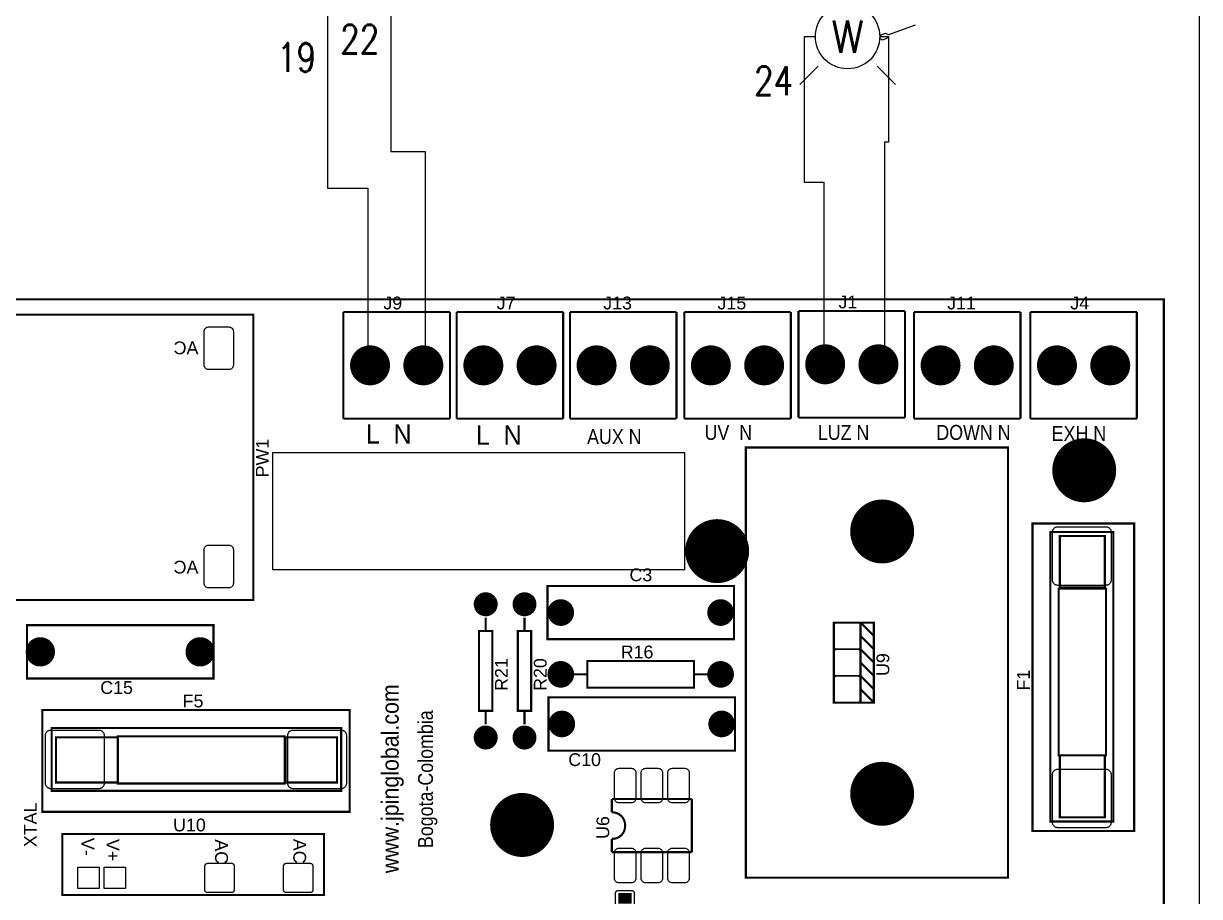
# Model space of a CAD drawing. Header units: inches. Extents: x 15 to 148, y 10 to 111.
# Drawn here: x 139.95 to 147.66, y 101.93 to 107.66 of the extents above; entities that cross this region are included whole.
import ezdxf
from ezdxf.enums import TextEntityAlignment as Align

# ---------------------------------------------------------------- set-up
doc = ezdxf.new("R2010")
doc.units = ezdxf.units.IN
doc.header["$MEASUREMENT"] = 0
for name, color, linetype in [('BLK_12AWG', 7, 'Continuous'), ('DESC', 250, 'Continuous'), ('MISC', 250, 'Continuous'), ('SYMS', 7, 'Continuous'), ('TAGS', 250, 'Continuous'), ('WIREFIXED', 160, 'Continuous')]:
    doc.layers.add(name, color=color, linetype=linetype)
doc.styles.add('WD', font='romans.shx')

# ---------------------------------------------------------------- blocks, each defined once
blk = doc.blocks.new('RPAD')
blk.add_trace([(-0.5, -0.5), (-0.5, 0.5), (0.5, -0.5), (0.5, 0.5)])
blk = doc.blocks.new('EPAD')
at = {"const_width": 0.5}
blk.add_lwpolyline([(-0.25, 0, 1), (0.25, 0, 1)], format="xyb", close=True, dxfattribs=at)
blk = doc.blocks.new('CBA2Board')
at = {"const_width": 0.008}
for points in [[(154.6751, 100.9212), (162.5311, 100.9212), (162.5311, 105.055), (154.6751, 105.055), (154.6751, 100.9212)], [(154.6751, 100.9212), (162.5311, 100.9212), (162.5311, 105.055), (154.6751, 105.055), (154.6751, 100.9212)], [(154.6751, 100.9212), (162.5311, 100.9212), (162.5311, 105.055), (154.6751, 105.055), (154.6751, 100.9212)], [(157.0499, 103.9263), (159.1129, 103.9263), (159.1129, 104.9972), (157.0499, 104.9972), (157.0499, 103.9263)], [(157.0499, 103.9263), (159.1129, 103.9263), (159.1129, 104.9972), (157.0499, 104.9972), (157.0499, 103.9263)], [(157.0499, 103.9263), (159.1129, 103.9263), (159.1129, 104.9972), (157.0499, 104.9972), (157.0499, 103.9263)], [(159.4512, 105.007), (159.4512, 104.607)], [(159.4512, 105.007), (159.8512, 105.007)], [(159.4512, 105.007), (159.4512, 104.607)], [(159.4512, 105.007), (159.8512, 105.007)], [(159.4512, 105.007), (159.4512, 104.607)], [(159.4512, 105.007), (159.8512, 105.007)], [(159.8512, 105.007), (159.8512, 104.607)], [(159.8512, 105.007), (159.8512, 104.607)], [(159.8512, 105.007), (159.8512, 104.607)], [(159.8764, 105.007), (159.8764, 104.607)], [(159.8764, 105.007), (160.2764, 105.007)], [(159.8764, 105.007), (159.8764, 104.607)], [(159.8764, 105.007), (160.2764, 105.007)], [(159.8764, 105.007), (159.8764, 104.607)], [(159.8764, 105.007), (160.2764, 105.007)], [(160.2764, 105.007), (160.2764, 104.607)], [(160.2764, 105.007), (160.2764, 104.607)], [(160.2764, 105.007), (160.2764, 104.607)], [(160.3016, 105.007), (160.3016, 104.607)], [(160.3016, 105.007), (160.7016, 105.007)], [(160.3016, 105.007), (160.3016, 104.607)], [(160.3016, 105.007), (160.7016, 105.007)], [(160.3016, 105.007), (160.3016, 104.607)], [(160.3016, 105.007), (160.7016, 105.007)], [(160.7016, 105.007), (160.7016, 104.607)], [(160.7016, 105.007), (160.7016, 104.607)], [(160.7016, 105.007), (160.7016, 104.607)], [(160.7307, 105.007), (160.7307, 104.607)], [(160.7307, 105.007), (161.1307, 105.007)], [(160.7307, 105.007), (160.7307, 104.607)], [(160.7307, 105.007), (161.1307, 105.007)], [(160.7307, 105.007), (160.7307, 104.607)], [(160.7307, 105.007), (161.1307, 105.007)], [(161.1307, 105.007), (161.1307, 104.607)], [(161.1307, 105.007), (161.1307, 104.607)], [(161.1307, 105.007), (161.1307, 104.607)], [(161.1598, 105.0109), (161.1598, 104.6109)], [(161.1598, 105.0109), (161.5598, 105.0109)], [(161.1598, 105.0109), (161.1598, 104.6109)], [(161.1598, 105.0109), (161.5598, 105.0109)], [(161.1598, 105.0109), (161.1598, 104.6109)], [(161.1598, 105.0109), (161.5598, 105.0109)], [(161.5598, 105.0109), (161.5598, 104.6109)], [(161.5598, 105.0109), (161.5598, 104.6109)], [(161.5598, 105.0109), (161.5598, 104.6109)], [(161.5929, 105.007), (161.5929, 104.607)], [(161.5929, 105.007), (161.9929, 105.007)], [(161.5929, 105.007), (161.5929, 104.607)], [(161.5929, 105.007), (161.9929, 105.007)], [(161.5929, 105.007), (161.5929, 104.607)], [(161.5929, 105.007), (161.9929, 105.007)], [(161.9929, 105.007), (161.9929, 104.607)], [(161.9929, 105.007), (161.9929, 104.607)], [(161.9929, 105.007), (161.9929, 104.607)], [(162.0299, 105.007), (162.0299, 104.607)], [(162.0299, 105.007), (162.4299, 105.007)], [(162.0299, 105.007), (162.0299, 104.607)], [(162.0299, 105.007), (162.4299, 105.007)], [(162.0299, 105.007), (162.0299, 104.607)], [(162.0299, 105.007), (162.4299, 105.007)], [(162.4299, 105.007), (162.4299, 104.607)], [(162.4299, 105.007), (162.4299, 104.607)], [(162.4299, 105.007), (162.4299, 104.607)], [(159.4512, 104.607), (159.8512, 104.607)], [(159.4512, 104.607), (159.8512, 104.607)], [(159.4512, 104.607), (159.8512, 104.607)], [(159.8764, 104.607), (160.2764, 104.607)], [(159.8764, 104.607), (160.2764, 104.607)], [(159.8764, 104.607), (160.2764, 104.607)], [(160.3016, 104.607), (160.7016, 104.607)], [(160.3016, 104.607), (160.7016, 104.607)], [(160.3016, 104.607), (160.7016, 104.607)], [(160.7307, 104.607), (161.1307, 104.607)], [(160.7307, 104.607), (161.1307, 104.607)], [(160.7307, 104.607), (161.1307, 104.607)], [(161.1598, 104.6109), (161.5598, 104.6109)], [(161.1598, 104.6109), (161.5598, 104.6109)], [(161.1598, 104.6109), (161.5598, 104.6109)], [(161.5929, 104.607), (161.9929, 104.607)], [(161.5929, 104.607), (161.9929, 104.607)], [(161.5929, 104.607), (161.9929, 104.607)], [(162.0299, 104.607), (162.4299, 104.607)], [(162.0299, 104.607), (162.4299, 104.607)], [(162.0299, 104.607), (162.4299, 104.607)], [(160.9619, 102.8846), (161.9461, 102.8846), (161.9461, 104.4988), (160.9619, 104.4988), (160.9619, 102.8846)], [(160.9619, 102.8846), (161.9461, 102.8846), (161.9461, 104.4988), (160.9619, 104.4988), (160.9619, 102.8846)], [(160.9619, 102.8846), (161.9461, 102.8846), (161.9461, 104.4988), (160.9619, 104.4988), (160.9619, 102.8846)], [(162.0381, 103.0601), (162.42, 103.0601), (162.42, 104.2136), (162.0381, 104.2136), (162.0381, 103.0601)], [(162.0381, 103.0601), (162.42, 103.0601), (162.42, 104.2136), (162.0381, 104.2136), (162.0381, 103.0601)], [(162.0381, 103.0601), (162.42, 103.0601), (162.42, 104.2136), (162.0381, 104.2136), (162.0381, 103.0601)], [(162.105, 103.0955), (162.3412, 103.0955), (162.3412, 104.1821), (162.105, 104.1821), (162.105, 103.0955)], [(162.105, 103.0955), (162.3412, 103.0955), (162.3412, 104.1821), (162.105, 104.1821), (162.105, 103.0955)], [(162.105, 103.0955), (162.3412, 103.0955), (162.3412, 104.1821), (162.105, 104.1821), (162.105, 103.0955)], [(162.1405, 103.9735), (162.3098, 103.9735), (162.3098, 104.1664), (162.1405, 104.1664), (162.1405, 103.9735)], [(162.1405, 103.9735), (162.3098, 103.9735), (162.3098, 104.1664), (162.1405, 104.1664), (162.1405, 103.9735)], [(162.1405, 103.9735), (162.3098, 103.9735), (162.3098, 104.1664), (162.1405, 104.1664), (162.1405, 103.9735)], [(160.2172, 103.7795), (160.9172, 103.7795), (160.9172, 103.9795), (160.2172, 103.9795), (160.2172, 103.7795)], [(160.2172, 103.7795), (160.9172, 103.7795), (160.9172, 103.9795), (160.2172, 103.9795), (160.2172, 103.7795)], [(160.2172, 103.7795), (160.9172, 103.7795), (160.9172, 103.9795), (160.2172, 103.9795), (160.2172, 103.7795)], [(162.1365, 103.3435), (162.3137, 103.3435), (162.3137, 103.9695), (162.1365, 103.9695), (162.1365, 103.3435)], [(162.1365, 103.3435), (162.3137, 103.3435), (162.3137, 103.9695), (162.1365, 103.9695), (162.1365, 103.3435)], [(162.1365, 103.3435), (162.3137, 103.3435), (162.3137, 103.9695), (162.1365, 103.9695), (162.1365, 103.3435)], [(158.2634, 103.6322), (158.9634, 103.6322), (158.9634, 103.8322), (158.2634, 103.8322), (158.2634, 103.6322)], [(158.2634, 103.6322), (158.9634, 103.6322), (158.9634, 103.8322), (158.2634, 103.8322), (158.2634, 103.6322)], [(158.2634, 103.6322), (158.9634, 103.6322), (158.9634, 103.8322), (158.2634, 103.8322), (158.2634, 103.6322)], [(159.9854, 103.8606), (159.9854, 103.8106)], [(159.9854, 103.8606), (159.9854, 103.8106)], [(159.9854, 103.8606), (159.9854, 103.8106)], [(160.131, 103.8606), (160.131, 103.8106)], [(160.131, 103.8606), (160.131, 103.8106)], [(160.131, 103.8606), (160.131, 103.8106)], [(161.2924, 103.5417), (161.3924, 103.5417), (161.3924, 103.8417), (161.2924, 103.8417), (161.2924, 103.5417)], [(161.2924, 103.5417), (161.3924, 103.5417), (161.3924, 103.8417), (161.2924, 103.8417), (161.2924, 103.5417)], [(161.2924, 103.5417), (161.3924, 103.5417), (161.3924, 103.8417), (161.2924, 103.8417), (161.2924, 103.5417)], [(161.3924, 103.8417), (161.4424, 103.8417), (161.4424, 103.5417), (161.3924, 103.5417)], [(161.3924, 103.8417), (161.4424, 103.7917)], [(161.3924, 103.8417), (161.4424, 103.8417), (161.4424, 103.5417), (161.3924, 103.5417)], [(161.3924, 103.8417), (161.4424, 103.7917)], [(161.3924, 103.8417), (161.4424, 103.8417), (161.4424, 103.5417), (161.3924, 103.5417)], [(161.3924, 103.8417), (161.4424, 103.7917)], [(159.9604, 103.5106), (160.0104, 103.5106), (160.0104, 103.8106), (159.9604, 103.8106), (159.9604, 103.5106)], [(159.9604, 103.5106), (160.0104, 103.5106), (160.0104, 103.8106), (159.9604, 103.8106), (159.9604, 103.5106)], [(159.9604, 103.5106), (160.0104, 103.5106), (160.0104, 103.8106), (159.9604, 103.8106), (159.9604, 103.5106)], [(160.106, 103.5106), (160.156, 103.5106), (160.156, 103.8106), (160.106, 103.8106), (160.106, 103.5106)], [(160.106, 103.5106), (160.156, 103.5106), (160.156, 103.8106), (160.106, 103.8106), (160.106, 103.5106)], [(160.106, 103.5106), (160.156, 103.5106), (160.156, 103.8106), (160.106, 103.8106), (160.106, 103.5106)], [(161.3924, 103.7917), (161.4424, 103.7417)], [(161.3924, 103.7917), (161.4424, 103.7417)], [(161.3924, 103.7917), (161.4424, 103.7417)], [(161.3924, 103.7417), (161.4424, 103.6917)], [(161.3924, 103.7417), (161.4424, 103.6917)], [(161.3924, 103.7417), (161.4424, 103.6917)], [(160.3672, 103.5976), (160.7672, 103.5976), (160.7672, 103.6976), (160.3672, 103.6976), (160.3672, 103.5976)], [(160.3672, 103.5976), (160.7672, 103.5976), (160.7672, 103.6976), (160.3672, 103.6976), (160.3672, 103.5976)], [(160.3672, 103.5976), (160.7672, 103.5976), (160.7672, 103.6976), (160.3672, 103.6976), (160.3672, 103.5976)], [(161.3924, 103.6917), (161.4424, 103.6417)], [(161.3924, 103.6917), (161.4424, 103.6417)], [(161.3924, 103.6917), (161.4424, 103.6417)], [(160.3172, 103.6476), (160.3672, 103.6476)], [(160.3172, 103.6476), (160.3672, 103.6476)], [(160.3172, 103.6476), (160.3672, 103.6476)], [(160.7672, 103.6476), (160.8172, 103.6476)], [(160.7672, 103.6476), (160.8172, 103.6476)], [(160.7672, 103.6476), (160.8172, 103.6476)], [(161.3924, 103.6417), (161.4424, 103.5917)], [(161.3924, 103.6417), (161.4424, 103.5917)], [(161.3924, 103.6417), (161.4424, 103.5917)], [(161.3924, 103.5917), (161.4424, 103.5417)], [(161.3924, 103.5917), (161.4424, 103.5417)], [(161.3924, 103.5917), (161.4424, 103.5417)], [(160.2212, 103.3616), (160.9212, 103.3616), (160.9212, 103.5616), (160.2212, 103.5616), (160.2212, 103.3616)], [(160.2212, 103.3616), (160.9212, 103.3616), (160.9212, 103.5616), (160.2212, 103.5616), (160.2212, 103.3616)], [(160.2212, 103.3616), (160.9212, 103.3616), (160.9212, 103.5616), (160.2212, 103.5616), (160.2212, 103.3616)], [(158.3209, 103.1318), (159.4744, 103.1318), (159.4744, 103.5137), (158.3209, 103.5137), (158.3209, 103.1318)], [(158.3209, 103.1318), (159.4744, 103.1318), (159.4744, 103.5137), (158.3209, 103.5137), (158.3209, 103.1318)], [(158.3209, 103.1318), (159.4744, 103.1318), (159.4744, 103.5137), (158.3209, 103.5137), (158.3209, 103.1318)], [(159.9854, 103.5106), (159.9854, 103.4606)], [(159.9854, 103.5106), (159.9854, 103.4606)], [(159.9854, 103.5106), (159.9854, 103.4606)], [(160.131, 103.5106), (160.131, 103.4606)], [(160.131, 103.5106), (160.131, 103.4606)], [(160.131, 103.5106), (160.131, 103.4606)], [(158.3563, 103.2105), (159.4429, 103.2105), (159.4429, 103.4467), (158.3563, 103.4467), (158.3563, 103.2105)], [(158.3563, 103.2105), (159.4429, 103.2105), (159.4429, 103.4467), (158.3563, 103.4467), (158.3563, 103.2105)], [(158.3563, 103.2105), (159.4429, 103.2105), (159.4429, 103.4467), (158.3563, 103.4467), (158.3563, 103.2105)], [(158.372, 103.242), (158.6043, 103.242), (158.6043, 103.4113), (158.372, 103.4113), (158.372, 103.242)], [(158.372, 103.242), (158.6043, 103.242), (158.6043, 103.4113), (158.372, 103.4113), (158.372, 103.242)], [(158.372, 103.242), (158.6043, 103.242), (158.6043, 103.4113), (158.372, 103.4113), (158.372, 103.242)], [(158.6043, 103.2381), (159.2303, 103.2381), (159.2303, 103.4152), (158.6043, 103.4152), (158.6043, 103.2381)], [(158.6043, 103.2381), (159.2303, 103.2381), (159.2303, 103.4152), (158.6043, 103.4152), (158.6043, 103.2381)], [(158.6043, 103.2381), (159.2303, 103.2381), (159.2303, 103.4152), (158.6043, 103.4152), (158.6043, 103.2381)], [(159.2342, 103.242), (159.4272, 103.242), (159.4272, 103.4113), (159.2342, 103.4113), (159.2342, 103.242)], [(159.2342, 103.242), (159.4272, 103.242), (159.4272, 103.4113), (159.2342, 103.4113), (159.2342, 103.242)], [(159.2342, 103.242), (159.4272, 103.242), (159.4272, 103.4113), (159.2342, 103.4113), (159.2342, 103.242)], [(162.1405, 103.1112), (162.3098, 103.1112), (162.3098, 103.3435), (162.1405, 103.3435), (162.1405, 103.1112)], [(162.1405, 103.1112), (162.3098, 103.1112), (162.3098, 103.3435), (162.1405, 103.3435), (162.1405, 103.1112)], [(162.1405, 103.1112), (162.3098, 103.1112), (162.3098, 103.3435), (162.1405, 103.3435), (162.1405, 103.1112)], [(160.459, 103.1303), (160.459, 103.1803)], [(160.459, 103.1803), (160.759, 103.1803)], [(160.459, 103.1303), (160.459, 103.1803)], [(160.459, 103.1803), (160.759, 103.1803)], [(160.459, 103.1303), (160.459, 103.1803)], [(160.459, 103.1803), (160.759, 103.1803)], [(160.759, 102.9803), (160.759, 103.1803)], [(160.759, 102.9803), (160.759, 103.1803)], [(160.759, 102.9803), (160.759, 103.1803)], [(160.509, 103.0803), (160.508, 103.0905), (160.5052, 103.0999), (160.5008, 103.1084), (160.4949, 103.1158), (160.4875, 103.1219), (160.479, 103.1264), (160.4695, 103.1293), (160.459, 103.1303)], [(160.509, 103.0803), (160.508, 103.0905), (160.5052, 103.0999), (160.5008, 103.1084), (160.4949, 103.1158), (160.4875, 103.1219), (160.479, 103.1264), (160.4695, 103.1293), (160.459, 103.1303)], [(160.509, 103.0803), (160.508, 103.0905), (160.5052, 103.0999), (160.5008, 103.1084), (160.4949, 103.1158), (160.4875, 103.1219), (160.479, 103.1264), (160.4695, 103.1293), (160.459, 103.1303)], [(160.509, 103.0803), (160.508, 103.0698), (160.5052, 103.0602), (160.5008, 103.0517), (160.4949, 103.0444), (160.4875, 103.0385), (160.479, 103.034), (160.4695, 103.0312), (160.459, 103.0303)], [(160.509, 103.0803), (160.508, 103.0698), (160.5052, 103.0602), (160.5008, 103.0517), (160.4949, 103.0444), (160.4875, 103.0385), (160.479, 103.034), (160.4695, 103.0312), (160.459, 103.0303)], [(160.509, 103.0803), (160.508, 103.0698), (160.5052, 103.0602), (160.5008, 103.0517), (160.4949, 103.0444), (160.4875, 103.0385), (160.479, 103.034), (160.4695, 103.0312), (160.459, 103.0303)], [(158.3957, 102.8201), (159.3782, 102.8201), (159.3782, 103.0485), (158.3957, 103.0485), (158.3957, 102.8201)], [(158.3957, 102.8201), (159.3782, 102.8201), (159.3782, 103.0485), (158.3957, 103.0485), (158.3957, 102.8201)], [(158.3957, 102.8201), (159.3782, 102.8201), (159.3782, 103.0485), (158.3957, 103.0485), (158.3957, 102.8201)], [(160.459, 102.9803), (160.459, 103.0303)], [(160.459, 102.9803), (160.459, 103.0303)], [(160.459, 102.9803), (160.459, 103.0303)], [(160.459, 102.9803), (160.759, 102.9803)], [(160.459, 102.9803), (160.759, 102.9803)], [(160.459, 102.9803), (160.759, 102.9803)]]:
    blk.add_lwpolyline(points, dxfattribs=at)
for points in [[(158.945, 104.9512), (159.021, 104.9512), (159.0245, 104.9509), (159.0277, 104.9499), (159.0306, 104.9483), (159.0331, 104.9463), (159.0351, 104.9438), (159.0367, 104.9409), (159.0376, 104.9377), (159.038, 104.9342), (159.038, 104.8082), (159.0376, 104.8047), (159.0367, 104.8015), (159.0351, 104.7986), (159.0331, 104.7961), (159.0306, 104.7941), (159.0277, 104.7925), (159.0245, 104.7915), (159.021, 104.7912), (158.945, 104.7912), (158.9415, 104.7915), (158.9383, 104.7925), (158.9354, 104.7941), (158.9329, 104.7961), (158.9308, 104.7986), (158.9293, 104.8015), (158.9283, 104.8047), (158.928, 104.8082), (158.928, 104.9342), (158.9283, 104.9377), (158.9293, 104.9409), (158.9308, 104.9438), (158.9329, 104.9463), (158.9354, 104.9483), (158.9383, 104.9499), (158.9415, 104.9509), (158.945, 104.9512)], [(162.1131, 104.0016), (162.1131, 104.1816), (162.1132, 104.1836), (162.1135, 104.1857), (162.114, 104.1876), (162.1147, 104.1894), (162.1155, 104.1912), (162.1165, 104.1928), (162.1176, 104.1944), (162.1189, 104.1958), (162.1203, 104.1971), (162.1219, 104.1982), (162.1235, 104.1992), (162.1253, 104.2), (162.1271, 104.2007), (162.1291, 104.2012), (162.1311, 104.2015), (162.1331, 104.2016), (162.3131, 104.2016), (162.3152, 104.2015), (162.3172, 104.2012), (162.3192, 104.2007), (162.321, 104.2), (162.3228, 104.1992), (162.3244, 104.1982), (162.3259, 104.1971), (162.3274, 104.1958), (162.3286, 104.1944), (162.3298, 104.1928), (162.3308, 104.1912), (162.3316, 104.1894), (162.3323, 104.1876), (162.3327, 104.1857), (162.333, 104.1836), (162.3331, 104.1816), (162.3331, 104.0016), (162.333, 103.9995), (162.3327, 103.9975), (162.3323, 103.9955), (162.3316, 103.9937), (162.3308, 103.9919), (162.3298, 103.9903), (162.3286, 103.9888), (162.3274, 103.9873), (162.3259, 103.9861), (162.3244, 103.9849), (162.3228, 103.9839), (162.321, 103.9831), (162.3192, 103.9824), (162.3172, 103.982), (162.3152, 103.9817), (162.3131, 103.9816), (162.1331, 103.9816), (162.1311, 103.9817), (162.1291, 103.982), (162.1271, 103.9824), (162.1253, 103.9831), (162.1235, 103.9839), (162.1219, 103.9849), (162.1203, 103.9861), (162.1189, 103.9873), (162.1176, 103.9888), (162.1165, 103.9903), (162.1155, 103.9919), (162.1147, 103.9937), (162.114, 103.9955), (162.1135, 103.9975), (162.1132, 103.9995), (162.1131, 104.0016)], [(158.945, 104.1323), (159.021, 104.1323), (159.0245, 104.132), (159.0277, 104.131), (159.0306, 104.1294), (159.0331, 104.1274), (159.0351, 104.1249), (159.0367, 104.122), (159.0376, 104.1188), (159.038, 104.1153), (159.038, 103.9893), (159.0376, 103.9858), (159.0367, 103.9826), (159.0351, 103.9797), (159.0331, 103.9772), (159.0306, 103.9752), (159.0277, 103.9736), (159.0245, 103.9726), (159.021, 103.9723), (158.945, 103.9723), (158.9415, 103.9726), (158.9383, 103.9736), (158.9354, 103.9752), (158.9329, 103.9772), (158.9308, 103.9797), (158.9293, 103.9826), (158.9283, 103.9858), (158.928, 103.9893), (158.928, 104.1153), (158.9283, 104.1188), (158.9293, 104.122), (158.9308, 104.1249), (158.9329, 104.1274), (158.9354, 104.1294), (158.9383, 104.131), (158.9415, 104.132), (158.945, 104.1323)], [(161.3924, 103.8317), (161.3924, 103.7517), (161.3923, 103.7507), (161.3922, 103.7496), (161.392, 103.7487), (161.3916, 103.7478), (161.3912, 103.7469), (161.3907, 103.7461), (161.3901, 103.7453), (161.3895, 103.7446), (161.3888, 103.7439), (161.388, 103.7434), (161.3872, 103.7429), (161.3863, 103.7425), (161.3854, 103.7421), (161.3844, 103.7419), (161.3834, 103.7417), (161.3824, 103.7417), (161.3024, 103.7417), (161.3014, 103.7417), (161.3003, 103.7419), (161.2994, 103.7421), (161.2985, 103.7425), (161.2976, 103.7429), (161.2968, 103.7434), (161.296, 103.7439), (161.2953, 103.7446), (161.2946, 103.7453), (161.2941, 103.7461), (161.2936, 103.7469), (161.2932, 103.7478), (161.2928, 103.7487), (161.2926, 103.7496), (161.2924, 103.7507), (161.2924, 103.7517), (161.2924, 103.8317), (161.2924, 103.8327), (161.2926, 103.8337), (161.2928, 103.8347), (161.2932, 103.8356), (161.2936, 103.8365), (161.2941, 103.8373), (161.2946, 103.8381), (161.2953, 103.8388), (161.296, 103.8394), (161.2968, 103.84), (161.2976, 103.8405), (161.2985, 103.8409), (161.2994, 103.8412), (161.3003, 103.8415), (161.3014, 103.8416), (161.3024, 103.8417), (161.3824, 103.8417), (161.3834, 103.8416), (161.3844, 103.8415), (161.3854, 103.8412), (161.3863, 103.8409), (161.3872, 103.8405), (161.388, 103.84), (161.3888, 103.8394), (161.3895, 103.8388), (161.3901, 103.8381), (161.3907, 103.8373), (161.3912, 103.8365), (161.3916, 103.8356), (161.392, 103.8347), (161.3922, 103.8337), (161.3923, 103.8327), (161.3924, 103.8317)], [(161.3924, 103.7317), (161.3924, 103.6517), (161.3923, 103.6507), (161.3922, 103.6496), (161.392, 103.6487), (161.3916, 103.6478), (161.3912, 103.6469), (161.3907, 103.6461), (161.3901, 103.6453), (161.3895, 103.6446), (161.3888, 103.6439), (161.388, 103.6434), (161.3872, 103.6429), (161.3863, 103.6425), (161.3854, 103.6421), (161.3844, 103.6419), (161.3834, 103.6417), (161.3824, 103.6417), (161.3024, 103.6417), (161.3014, 103.6417), (161.3003, 103.6419), (161.2994, 103.6421), (161.2985, 103.6425), (161.2976, 103.6429), (161.2968, 103.6434), (161.296, 103.6439), (161.2953, 103.6446), (161.2946, 103.6453), (161.2941, 103.6461), (161.2936, 103.6469), (161.2932, 103.6478), (161.2928, 103.6487), (161.2926, 103.6496), (161.2924, 103.6507), (161.2924, 103.6517), (161.2924, 103.7317), (161.2924, 103.7327), (161.2926, 103.7337), (161.2928, 103.7347), (161.2932, 103.7356), (161.2936, 103.7365), (161.2941, 103.7373), (161.2946, 103.7381), (161.2953, 103.7388), (161.296, 103.7394), (161.2968, 103.74), (161.2976, 103.7405), (161.2985, 103.7409), (161.2994, 103.7412), (161.3003, 103.7415), (161.3014, 103.7416), (161.3024, 103.7417), (161.3824, 103.7417), (161.3834, 103.7416), (161.3844, 103.7415), (161.3854, 103.7412), (161.3863, 103.7409), (161.3872, 103.7405), (161.388, 103.74), (161.3888, 103.7394), (161.3895, 103.7388), (161.3901, 103.7381), (161.3907, 103.7373), (161.3912, 103.7365), (161.3916, 103.7356), (161.392, 103.7347), (161.3922, 103.7337), (161.3923, 103.7327), (161.3924, 103.7317)], [(161.3924, 103.6317), (161.3924, 103.5517), (161.3923, 103.5507), (161.3922, 103.5496), (161.392, 103.5487), (161.3916, 103.5478), (161.3912, 103.5469), (161.3907, 103.5461), (161.3901, 103.5453), (161.3895, 103.5446), (161.3888, 103.5439), (161.388, 103.5434), (161.3872, 103.5429), (161.3863, 103.5425), (161.3854, 103.5421), (161.3844, 103.5419), (161.3834, 103.5417), (161.3824, 103.5417), (161.3024, 103.5417), (161.3014, 103.5417), (161.3003, 103.5419), (161.2994, 103.5421), (161.2985, 103.5425), (161.2976, 103.5429), (161.2968, 103.5434), (161.296, 103.5439), (161.2953, 103.5446), (161.2946, 103.5453), (161.2941, 103.5461), (161.2936, 103.5469), (161.2932, 103.5478), (161.2928, 103.5487), (161.2926, 103.5496), (161.2924, 103.5507), (161.2924, 103.5517), (161.2924, 103.6317), (161.2924, 103.6327), (161.2926, 103.6337), (161.2928, 103.6347), (161.2932, 103.6356), (161.2936, 103.6365), (161.2941, 103.6373), (161.2946, 103.6381), (161.2953, 103.6388), (161.296, 103.6394), (161.2968, 103.64), (161.2976, 103.6405), (161.2985, 103.6409), (161.2994, 103.6412), (161.3003, 103.6415), (161.3014, 103.6416), (161.3024, 103.6417), (161.3824, 103.6417), (161.3834, 103.6416), (161.3844, 103.6415), (161.3854, 103.6412), (161.3863, 103.6409), (161.3872, 103.6405), (161.388, 103.64), (161.3888, 103.6394), (161.3895, 103.6388), (161.3901, 103.6381), (161.3907, 103.6373), (161.3912, 103.6365), (161.3916, 103.6356), (161.392, 103.6347), (161.3922, 103.6337), (161.3923, 103.6327), (161.3924, 103.6317)], [(158.3529, 103.4386), (158.5329, 103.4386), (158.535, 103.4385), (158.537, 103.4382), (158.5389, 103.4378), (158.5408, 103.4371), (158.5425, 103.4363), (158.5442, 103.4353), (158.5457, 103.4341), (158.5471, 103.4329), (158.5484, 103.4314), (158.5495, 103.4299), (158.5505, 103.4283), (158.5514, 103.4265), (158.552, 103.4247), (158.5525, 103.4227), (158.5528, 103.4207), (158.5529, 103.4186), (158.5529, 103.2386), (158.5528, 103.2366), (158.5525, 103.2345), (158.552, 103.2326), (158.5514, 103.2308), (158.5505, 103.229), (158.5495, 103.2274), (158.5484, 103.2258), (158.5471, 103.2244), (158.5457, 103.2231), (158.5442, 103.222), (158.5425, 103.221), (158.5408, 103.2202), (158.5389, 103.2195), (158.537, 103.219), (158.535, 103.2187), (158.5329, 103.2186), (158.3529, 103.2186), (158.3508, 103.2187), (158.3488, 103.219), (158.3469, 103.2195), (158.345, 103.2202), (158.3433, 103.221), (158.3416, 103.222), (158.3401, 103.2231), (158.3387, 103.2244), (158.3374, 103.2258), (158.3363, 103.2274), (158.3353, 103.229), (158.3344, 103.2308), (158.3338, 103.2326), (158.3333, 103.2345), (158.333, 103.2366), (158.3329, 103.2386), (158.3329, 103.4186), (158.333, 103.4207), (158.3333, 103.4227), (158.3338, 103.4247), (158.3344, 103.4265), (158.3353, 103.4283), (158.3363, 103.4299), (158.3374, 103.4314), (158.3387, 103.4329), (158.3401, 103.4341), (158.3416, 103.4353), (158.3433, 103.4363), (158.345, 103.4371), (158.3469, 103.4378), (158.3488, 103.4382), (158.3508, 103.4385), (158.3529, 103.4386)], [(159.2624, 103.4386), (159.4424, 103.4386), (159.4444, 103.4385), (159.4464, 103.4382), (159.4484, 103.4378), (159.4502, 103.4371), (159.452, 103.4363), (159.4536, 103.4353), (159.4552, 103.4341), (159.4566, 103.4329), (159.4579, 103.4314), (159.459, 103.4299), (159.46, 103.4283), (159.4608, 103.4265), (159.4615, 103.4247), (159.462, 103.4227), (159.4623, 103.4207), (159.4624, 103.4186), (159.4624, 103.2386), (159.4623, 103.2366), (159.462, 103.2345), (159.4615, 103.2326), (159.4608, 103.2308), (159.46, 103.229), (159.459, 103.2274), (159.4579, 103.2258), (159.4566, 103.2244), (159.4552, 103.2231), (159.4536, 103.222), (159.452, 103.221), (159.4502, 103.2202), (159.4484, 103.2195), (159.4464, 103.219), (159.4444, 103.2187), (159.4424, 103.2186), (159.2624, 103.2186), (159.2603, 103.2187), (159.2583, 103.219), (159.2563, 103.2195), (159.2545, 103.2202), (159.2527, 103.221), (159.2511, 103.222), (159.2495, 103.2231), (159.2481, 103.2244), (159.2469, 103.2258), (159.2457, 103.2274), (159.2447, 103.229), (159.2439, 103.2308), (159.2432, 103.2326), (159.2428, 103.2345), (159.2425, 103.2366), (159.2424, 103.2386), (159.2424, 103.4186), (159.2425, 103.4207), (159.2428, 103.4227), (159.2432, 103.4247), (159.2439, 103.4265), (159.2447, 103.4283), (159.2457, 103.4299), (159.2469, 103.4314), (159.2481, 103.4329), (159.2495, 103.4341), (159.2511, 103.4353), (159.2527, 103.4363), (159.2545, 103.4371), (159.2563, 103.4378), (159.2583, 103.4382), (159.2603, 103.4385), (159.2624, 103.4386)], [(160.486, 103.2953), (160.532, 103.2953), (160.5355, 103.295), (160.5387, 103.294), (160.5416, 103.2924), (160.5441, 103.2904), (160.5461, 103.2879), (160.5477, 103.285), (160.5486, 103.2818), (160.549, 103.2783), (160.549, 103.1823), (160.5486, 103.1788), (160.5477, 103.1756), (160.5461, 103.1727), (160.5441, 103.1702), (160.5416, 103.1681), (160.5387, 103.1666), (160.5355, 103.1656), (160.532, 103.1653), (160.486, 103.1653), (160.4825, 103.1656), (160.4793, 103.1666), (160.4764, 103.1681), (160.4739, 103.1702), (160.4718, 103.1727), (160.4703, 103.1756), (160.4693, 103.1788), (160.469, 103.1823), (160.469, 103.2783), (160.4693, 103.2818), (160.4703, 103.285), (160.4718, 103.2879), (160.4739, 103.2904), (160.4764, 103.2924), (160.4793, 103.294), (160.4825, 103.295), (160.486, 103.2953)], [(160.586, 103.2953), (160.632, 103.2953), (160.6355, 103.295), (160.6387, 103.294), (160.6416, 103.2924), (160.6441, 103.2904), (160.6461, 103.2879), (160.6477, 103.285), (160.6486, 103.2818), (160.649, 103.2783), (160.649, 103.1823), (160.6486, 103.1788), (160.6477, 103.1756), (160.6461, 103.1727), (160.6441, 103.1702), (160.6416, 103.1681), (160.6387, 103.1666), (160.6355, 103.1656), (160.632, 103.1653), (160.586, 103.1653), (160.5825, 103.1656), (160.5793, 103.1666), (160.5764, 103.1681), (160.5739, 103.1702), (160.5718, 103.1727), (160.5703, 103.1756), (160.5693, 103.1788), (160.569, 103.1823), (160.569, 103.2783), (160.5693, 103.2818), (160.5703, 103.285), (160.5718, 103.2879), (160.5739, 103.2904), (160.5764, 103.2924), (160.5793, 103.294), (160.5825, 103.295), (160.586, 103.2953)], [(160.686, 103.2953), (160.732, 103.2953), (160.7355, 103.295), (160.7387, 103.294), (160.7416, 103.2924), (160.7441, 103.2904), (160.7461, 103.2879), (160.7477, 103.285), (160.7486, 103.2818), (160.749, 103.2783), (160.749, 103.1823), (160.7486, 103.1788), (160.7477, 103.1756), (160.7461, 103.1727), (160.7441, 103.1702), (160.7416, 103.1681), (160.7387, 103.1666), (160.7355, 103.1656), (160.732, 103.1653), (160.686, 103.1653), (160.6825, 103.1656), (160.6793, 103.1666), (160.6764, 103.1681), (160.6739, 103.1702), (160.6718, 103.1727), (160.6703, 103.1756), (160.6693, 103.1788), (160.669, 103.1823), (160.669, 103.2783), (160.6693, 103.2818), (160.6703, 103.285), (160.6718, 103.2879), (160.6739, 103.2904), (160.6764, 103.2924), (160.6793, 103.294), (160.6825, 103.295), (160.686, 103.2953)], [(162.1131, 103.0921), (162.1131, 103.2721), (162.1132, 103.2742), (162.1135, 103.2762), (162.114, 103.2781), (162.1147, 103.28), (162.1155, 103.2817), (162.1165, 103.2834), (162.1176, 103.2849), (162.1189, 103.2863), (162.1203, 103.2876), (162.1219, 103.2888), (162.1235, 103.2897), (162.1253, 103.2906), (162.1271, 103.2912), (162.1291, 103.2917), (162.1311, 103.292), (162.1331, 103.2921), (162.3131, 103.2921), (162.3152, 103.292), (162.3172, 103.2917), (162.3192, 103.2912), (162.321, 103.2906), (162.3228, 103.2897), (162.3244, 103.2888), (162.3259, 103.2876), (162.3274, 103.2863), (162.3286, 103.2849), (162.3298, 103.2834), (162.3308, 103.2817), (162.3316, 103.28), (162.3323, 103.2781), (162.3327, 103.2762), (162.333, 103.2742), (162.3331, 103.2721), (162.3331, 103.0921), (162.333, 103.09), (162.3327, 103.088), (162.3323, 103.0861), (162.3316, 103.0842), (162.3308, 103.0825), (162.3298, 103.0808), (162.3286, 103.0793), (162.3274, 103.0779), (162.3259, 103.0766), (162.3244, 103.0755), (162.3228, 103.0745), (162.321, 103.0737), (162.3192, 103.073), (162.3172, 103.0725), (162.3152, 103.0722), (162.3131, 103.0721), (162.1331, 103.0721), (162.1311, 103.0722), (162.1291, 103.0725), (162.1271, 103.073), (162.1253, 103.0737), (162.1235, 103.0745), (162.1219, 103.0755), (162.1203, 103.0766), (162.1189, 103.0779), (162.1176, 103.0793), (162.1165, 103.0808), (162.1155, 103.0825), (162.1147, 103.0842), (162.114, 103.0861), (162.1135, 103.088), (162.1132, 103.09), (162.1131, 103.0921)], [(160.486, 102.9953), (160.532, 102.9953), (160.5355, 102.995), (160.5387, 102.994), (160.5416, 102.9924), (160.5441, 102.9904), (160.5461, 102.9879), (160.5477, 102.985), (160.5486, 102.9818), (160.549, 102.9783), (160.549, 102.8823), (160.5486, 102.8788), (160.5477, 102.8756), (160.5461, 102.8727), (160.5441, 102.8702), (160.5416, 102.8681), (160.5387, 102.8666), (160.5355, 102.8656), (160.532, 102.8653), (160.486, 102.8653), (160.4825, 102.8656), (160.4793, 102.8666), (160.4764, 102.8681), (160.4739, 102.8702), (160.4718, 102.8727), (160.4703, 102.8756), (160.4693, 102.8788), (160.469, 102.8823), (160.469, 102.9783), (160.4693, 102.9818), (160.4703, 102.985), (160.4718, 102.9879), (160.4739, 102.9904), (160.4764, 102.9924), (160.4793, 102.994), (160.4825, 102.995), (160.486, 102.9953)], [(160.586, 102.9953), (160.632, 102.9953), (160.6355, 102.995), (160.6387, 102.994), (160.6416, 102.9924), (160.6441, 102.9904), (160.6461, 102.9879), (160.6477, 102.985), (160.6486, 102.9818), (160.649, 102.9783), (160.649, 102.8823), (160.6486, 102.8788), (160.6477, 102.8756), (160.6461, 102.8727), (160.6441, 102.8702), (160.6416, 102.8681), (160.6387, 102.8666), (160.6355, 102.8656), (160.632, 102.8653), (160.586, 102.8653), (160.5825, 102.8656), (160.5793, 102.8666), (160.5764, 102.8681), (160.5739, 102.8702), (160.5718, 102.8727), (160.5703, 102.8756), (160.5693, 102.8788), (160.569, 102.8823), (160.569, 102.9783), (160.5693, 102.9818), (160.5703, 102.985), (160.5718, 102.9879), (160.5739, 102.9904), (160.5764, 102.9924), (160.5793, 102.994), (160.5825, 102.995), (160.586, 102.9953)], [(160.686, 102.9953), (160.732, 102.9953), (160.7355, 102.995), (160.7387, 102.994), (160.7416, 102.9924), (160.7441, 102.9904), (160.7461, 102.9879), (160.7477, 102.985), (160.7486, 102.9818), (160.749, 102.9783), (160.749, 102.8823), (160.7486, 102.8788), (160.7477, 102.8756), (160.7461, 102.8727), (160.7441, 102.8702), (160.7416, 102.8681), (160.7387, 102.8666), (160.7355, 102.8656), (160.732, 102.8653), (160.686, 102.8653), (160.6825, 102.8656), (160.6793, 102.8666), (160.6764, 102.8681), (160.6739, 102.8702), (160.6718, 102.8727), (160.6703, 102.8756), (160.6693, 102.8788), (160.669, 102.8823), (160.669, 102.9783), (160.6693, 102.9818), (160.6703, 102.985), (160.6718, 102.9879), (160.6739, 102.9904), (160.6764, 102.9924), (160.6793, 102.994), (160.6825, 102.995), (160.686, 102.9953)], [(158.4541, 102.9238), (158.5341, 102.9238), (158.5341, 102.8438), (158.4541, 102.8438), (158.4541, 102.9238)], [(158.5525, 102.9238), (158.6325, 102.9238), (158.6325, 102.8438), (158.5525, 102.8438), (158.5525, 102.9238)], [(158.9412, 102.9388), (159.0312, 102.9388), (159.0322, 102.9387), (159.0333, 102.9386), (159.0342, 102.9383), (159.0351, 102.938), (159.036, 102.9376), (159.0368, 102.9371), (159.0376, 102.9365), (159.0383, 102.9359), (159.039, 102.9352), (159.0395, 102.9344), (159.04, 102.9336), (159.0404, 102.9327), (159.0408, 102.9318), (159.041, 102.9308), (159.0412, 102.9298), (159.0412, 102.9288), (159.0412, 102.8388), (159.0412, 102.8377), (159.041, 102.8367), (159.0408, 102.8357), (159.0404, 102.8348), (159.04, 102.8339), (159.0395, 102.8331), (159.039, 102.8323), (159.0383, 102.8316), (159.0376, 102.831), (159.0368, 102.8304), (159.036, 102.8299), (159.0351, 102.8295), (159.0342, 102.8292), (159.0333, 102.829), (159.0322, 102.8288), (159.0312, 102.8288), (158.9412, 102.8288), (158.9402, 102.8288), (158.9392, 102.829), (158.9382, 102.8292), (158.9373, 102.8295), (158.9364, 102.8299), (158.9356, 102.8304), (158.9348, 102.831), (158.9341, 102.8316), (158.9335, 102.8323), (158.9329, 102.8331), (158.9324, 102.8339), (158.932, 102.8348), (158.9317, 102.8357), (158.9314, 102.8367), (158.9313, 102.8377), (158.9312, 102.8388), (158.9312, 102.9288), (158.9313, 102.9298), (158.9314, 102.9308), (158.9317, 102.9318), (158.932, 102.9327), (158.9324, 102.9336), (158.9329, 102.9344), (158.9335, 102.9352), (158.9341, 102.9359), (158.9348, 102.9365), (158.9356, 102.9371), (158.9364, 102.9376), (158.9373, 102.938), (158.9382, 102.9383), (158.9392, 102.9386), (158.9402, 102.9387), (158.9412, 102.9388)], [(159.2365, 102.9388), (159.3265, 102.9388), (159.3275, 102.9387), (159.3285, 102.9386), (159.3295, 102.9383), (159.3304, 102.938), (159.3313, 102.9376), (159.3321, 102.9371), (159.3329, 102.9365), (159.3336, 102.9359), (159.3342, 102.9352), (159.3348, 102.9344), (159.3353, 102.9336), (159.3357, 102.9327), (159.336, 102.9318), (159.3363, 102.9308), (159.3364, 102.9298), (159.3365, 102.9288), (159.3365, 102.8388), (159.3364, 102.8377), (159.3363, 102.8367), (159.336, 102.8357), (159.3357, 102.8348), (159.3353, 102.8339), (159.3348, 102.8331), (159.3342, 102.8323), (159.3336, 102.8316), (159.3329, 102.831), (159.3321, 102.8304), (159.3313, 102.8299), (159.3304, 102.8295), (159.3295, 102.8292), (159.3285, 102.829), (159.3275, 102.8288), (159.3265, 102.8288), (159.2365, 102.8288), (159.2354, 102.8288), (159.2344, 102.829), (159.2335, 102.8292), (159.2326, 102.8295), (159.2317, 102.8299), (159.2309, 102.8304), (159.2301, 102.831), (159.2294, 102.8316), (159.2287, 102.8323), (159.2282, 102.8331), (159.2277, 102.8339), (159.2273, 102.8348), (159.2269, 102.8357), (159.2267, 102.8367), (159.2265, 102.8377), (159.2265, 102.8388), (159.2265, 102.9288), (159.2265, 102.9298), (159.2267, 102.9308), (159.2269, 102.9318), (159.2273, 102.9327), (159.2277, 102.9336), (159.2282, 102.9344), (159.2287, 102.9352), (159.2294, 102.9359), (159.2301, 102.9365), (159.2309, 102.9371), (159.2317, 102.9376), (159.2326, 102.938), (159.2335, 102.9383), (159.2344, 102.9386), (159.2354, 102.9387), (159.2365, 102.9388)]]:
    blk.add_lwpolyline(points, close=True)
for points in [[(159.1853, 104.0411), (160.7333, 104.0411), (160.7333, 104.479), (159.1853, 104.479), (159.1853, 104.0411)], [(160.4729, 102.787), (160.4729, 102.827), (160.4729, 102.828), (160.4731, 102.829), (160.4733, 102.83), (160.4736, 102.8309), (160.4741, 102.8318), (160.4745, 102.8326), (160.4751, 102.8334), (160.4758, 102.8341), (160.4765, 102.8347), (160.4772, 102.8353), (160.4781, 102.8358), (160.4789, 102.8362), (160.4799, 102.8365), (160.4808, 102.8368), (160.4818, 102.8369), (160.4829, 102.837), (160.5329, 102.837), (160.5339, 102.8369), (160.5349, 102.8368), (160.5359, 102.8365), (160.5368, 102.8362), (160.5377, 102.8358), (160.5385, 102.8353), (160.5393, 102.8347), (160.54, 102.8341), (160.5406, 102.8334), (160.5412, 102.8326), (160.5417, 102.8318), (160.5421, 102.8309), (160.5424, 102.83), (160.5427, 102.829), (160.5428, 102.828), (160.5429, 102.827), (160.5429, 102.827), (160.5429, 102.787)]]:
    blk.add_lwpolyline(points)
for p, xscale, yscale in [((159.5512, 104.807), 0.15, 0.15), ((159.7512, 104.807), 0.15, 0.15), ((159.9764, 104.807), 0.15, 0.15), ((160.1764, 104.807), 0.15, 0.15), ((160.4016, 104.807), 0.15, 0.15), ((160.6016, 104.807), 0.15, 0.15), ((160.8307, 104.807), 0.15, 0.15), ((161.0307, 104.807), 0.15, 0.15), ((161.2598, 104.8109), 0.15, 0.15), ((161.4598, 104.8109), 0.15, 0.15), ((161.6929, 104.807), 0.15, 0.15), ((161.8929, 104.807), 0.15, 0.15), ((162.1299, 104.807), 0.15, 0.15), ((162.3299, 104.807), 0.15, 0.15), ((162.2323, 104.4133), 0.24, 0.24), ((161.4737, 104.1838), 0.24, 0.24), ((160.8543, 104.1101), 0.24, 0.24), ((159.9854, 103.9106), 0.09, 0.09), ((160.131, 103.9106), 0.09, 0.09), ((160.2672, 103.8795), 0.1, 0.1), ((160.8672, 103.8795), 0.1, 0.1), ((158.3134, 103.7322), 0.11, 0.11), ((158.9134, 103.7322), 0.11, 0.11), ((160.2672, 103.6476), 0.1, 0.1), ((160.8672, 103.6476), 0.1, 0.1), ((160.2712, 103.4616), 0.1, 0.1), ((160.8712, 103.4616), 0.1, 0.1), ((159.9854, 103.4106), 0.09, 0.09), ((160.131, 103.4106), 0.09, 0.09), ((161.4737, 103.1996), 0.24, 0.24), ((160.122, 103.0826), 0.24, 0.24)]:
    blk.add_blockref('EPAD', p, dxfattribs=dict(xscale=xscale, yscale=yscale))
at = {"xscale": 0.04, "yscale": 0.05, "rotation": 270}
blk.add_blockref('RPAD', (160.5079, 102.807), dxfattribs=at)
for s, height, width, p in [('J9', 0.048, 1.041667, (159.6012, 105.017)), ('J9', 0.048, 1.041667, (159.6012, 105.017)), ('J9', 0.048, 1.041667, (159.6012, 105.017)), ('J7', 0.048, 1.041667, (160.0264, 105.017)), ('J7', 0.048, 1.041667, (160.0264, 105.017)), ('J7', 0.048, 1.041667, (160.0264, 105.017)), ('J13', 0.048, 1.041667, (160.4266, 105.017)), ('J13', 0.048, 1.041667, (160.4266, 105.017)), ('J13', 0.048, 1.041667, (160.4266, 105.017)), ('J15', 0.048, 1.041667, (160.8557, 105.017)), ('J15', 0.048, 1.041667, (160.8557, 105.017)), ('J15', 0.048, 1.041667, (160.8557, 105.017)), ('J1', 0.048, 1.041667, (161.3098, 105.0209)), ('J1', 0.048, 1.041667, (161.3098, 105.0209)), ('J1', 0.048, 1.041667, (161.3098, 105.0209)), ('J11', 0.048, 1.041667, (161.7179, 105.017)), ('J11', 0.048, 1.041667, (161.7179, 105.017)), ('J11', 0.048, 1.041667, (161.7179, 105.017)), ('J4', 0.048, 1.041667, (162.1799, 105.017)), ('J4', 0.048, 1.041667, (162.1799, 105.017)), ('J4', 0.048, 1.041667, (162.1799, 105.017)), ('L  N', 0.072, 0.972222, (159.5354, 104.5134)), ('L  N', 0.072, 0.972222, (159.5354, 104.5134)), ('L  N', 0.072, 0.972222, (159.5354, 104.5134)), ('L  N', 0.072, 0.972222, (159.9488, 104.5094)), ('L  N', 0.072, 0.972222, (159.9488, 104.5094)), ('L  N', 0.072, 0.972222, (159.9488, 104.5094)), ('AUX N', 0.056, 0.892857, (160.3661, 104.5117)), ('AUX N', 0.056, 0.892857, (160.3661, 104.5117)), ('AUX N', 0.056, 0.892857, (160.3661, 104.5117)), ('UV  N', 0.056, 0.892857, (160.8071, 104.5274)), ('UV  N', 0.056, 0.892857, (160.8071, 104.5274)), ('UV  N', 0.056, 0.892857, (160.8071, 104.5274)), ('LUZ N', 0.056, 0.892857, (161.2323, 104.5274)), ('LUZ N', 0.056, 0.892857, (161.2323, 104.5274)), ('LUZ N', 0.056, 0.892857, (161.2323, 104.5274)), ('DOWN N', 0.056, 0.892857, (161.6772, 104.5274)), ('DOWN N', 0.056, 0.892857, (161.6772, 104.5274)), ('DOWN N', 0.056, 0.892857, (161.6772, 104.5274)), ('EXH N', 0.056, 0.892857, (162.1102, 104.5235)), ('EXH N', 0.056, 0.892857, (162.1102, 104.5235)), ('EXH N', 0.056, 0.892857, (162.1102, 104.5235)), ('C3', 0.048, 1.041667, (160.5251, 103.9971)), ('C3', 0.048, 1.041667, (160.5251, 103.9971)), ('C3', 0.048, 1.041667, (160.5251, 103.9971)), ('R16', 0.048, 1.041667, (160.4922, 103.7076)), ('R16', 0.048, 1.041667, (160.4922, 103.7076)), ('R16', 0.048, 1.041667, (160.4922, 103.7076)), ('C15', 0.048, 1.041667, (158.5384, 103.5742)), ('C15', 0.048, 1.041667, (158.5384, 103.5742)), ('C15', 0.048, 1.041667, (158.5384, 103.5742)), ('F5', 0.048, 1.041667, (158.8476, 103.5237)), ('F5', 0.048, 1.041667, (158.8476, 103.5237)), ('F5', 0.048, 1.041667, (158.8476, 103.5237)), ('C10', 0.048, 1.041667, (160.2954, 103.3036)), ('C10', 0.048, 1.041667, (160.2954, 103.3036)), ('C10', 0.048, 1.041667, (160.2954, 103.3036)), ('U10', 0.048, 1.041667, (158.8119, 103.0585)), ('U10', 0.048, 1.041667, (158.8119, 103.0585)), ('U10', 0.048, 1.041667, (158.8119, 103.0585))]:
    blk.add_text(s, height=height, dxfattribs=dict(width=width)).set_placement(p)
at = {"text_generation_flag": 2, "width": 1.041667}
for p in [(158.9069, 104.8487), (158.9069, 104.8487), (158.9069, 104.8487), (158.9069, 104.0259), (158.9069, 104.0259), (158.9069, 104.0259)]:
    blk.add_text('AC', height=0.048, dxfattribs=at).set_placement(p)
for s, height, rotation, width, p in [('PW1', 0.048, 90, 1.041667, (159.1709, 104.3868)), ('PW1', 0.048, 90, 1.041667, (159.1709, 104.3868)), ('PW1', 0.048, 90, 1.041667, (159.1709, 104.3868)), ('R21', 0.048, 90, 1.041667, (160.0684, 103.5856)), ('R21', 0.048, 90, 1.041667, (160.0684, 103.5856)), ('R21', 0.048, 90, 1.041667, (160.0684, 103.5856)), ('R20', 0.048, 90, 1.041667, (160.214, 103.5856)), ('R20', 0.048, 90, 1.041667, (160.214, 103.5856)), ('R20', 0.048, 90, 1.041667, (160.214, 103.5856)), ('U9', 0.048, 90, 1.041667, (161.5004, 103.6417)), ('U9', 0.048, 90, 1.041667, (161.5004, 103.6417)), ('U9', 0.048, 90, 1.041667, (161.5004, 103.6417)), ('F1', 0.048, 90, 1.041667, (162.0281, 103.5868)), ('F1', 0.048, 90, 1.041667, (162.0281, 103.5868)), ('F1', 0.048, 90, 1.041667, (162.0281, 103.5868)), ('www.jpinglobal.com', 0.064, 90, 0.9375, (159.6586, 102.9015)), ('www.jpinglobal.com', 0.064, 90, 0.9375, (159.6586, 102.9015)), ('www.jpinglobal.com', 0.064, 90, 0.9375, (159.6586, 102.9015)), ('Bogota-Colombia', 0.056, 90, 0.892857, (159.7874, 102.996)), ('Bogota-Colombia', 0.056, 90, 0.892857, (159.7874, 102.996)), ('Bogota-Colombia', 0.056, 90, 0.892857, (159.7874, 102.996)), ('XTAL', 0.048, 90, 1.041667, (158.2997, 102.9995)), ('XTAL', 0.048, 90, 1.041667, (158.2997, 102.9995)), ('XTAL', 0.048, 90, 1.041667, (158.2997, 102.9995)), ('U6', 0.048, 90, 1.041667, (160.449, 103.0303)), ('U6', 0.048, 90, 1.041667, (160.449, 103.0303)), ('U6', 0.048, 90, 1.041667, (160.449, 103.0303)), ('V-', 0.048, 270, 1.041667, (158.4675, 103.0342)), ('V-', 0.048, 270, 1.041667, (158.4675, 103.0342)), ('V-', 0.048, 270, 1.041667, (158.4675, 103.0342)), ('V+', 0.048, 270, 1.041667, (158.562, 103.0302)), ('V+', 0.048, 270, 1.041667, (158.562, 103.0302)), ('V+', 0.048, 270, 1.041667, (158.562, 103.0302)), ('AC', 0.048, 270, 1.041667, (158.9697, 103.0287)), ('AC', 0.048, 270, 1.041667, (158.9697, 103.0287)), ('AC', 0.048, 270, 1.041667, (158.9697, 103.0287)), ('AC', 0.048, 270, 1.041667, (159.263, 103.0306)), ('AC', 0.048, 270, 1.041667, (159.263, 103.0306)), ('AC', 0.048, 270, 1.041667, (159.263, 103.0306))]:
    blk.add_text(s, height=height, rotation=rotation, dxfattribs=dict(width=width)).set_placement(p)
blk = doc.blocks.new('HLT1W')
for p, q in [((-0.1149, 0.1149), (-0.1856, 0.1856)), ((0.1149, 0.1149), (0.1856, 0.1856)), ((-0.1149, -0.1149), (-0.1856, -0.1856)), ((0.1149, -0.1149), (0.1856, -0.1856))]:
    blk.add_line(p, q)
blk.add_circle((0, 0), 0.125)
at = {"style": 'WD', "width": 0.7}
for tag, p in [('INST', (0.0055, 0.5282)), ('LOC', (0.0055, 0.3586))]:
    blk.add_attdef(tag, text='', height=0.125, dxfattribs=at).set_placement(p, align=Align.CENTER)
at = {"style": 'WD'}
blk.add_attdef('TAG1', text='', height=0.125, dxfattribs=at).set_placement((0, 0.2024), align=Align.CENTER)
at = {"style": 'WD', "flags": 9}
blk.add_attdef('FAMILY', text='', height=0.01, dxfattribs=at).set_placement((-0.0053, 0.1606), align=Align.CENTER)
at = {"linetype": 'Continuous', "style": 'WD', "flags": 1}
for tag, p in [('CAT', (0, 0.1403)), ('MFG', (0, 0.1208))]:
    blk.add_attdef(tag, text='', height=0.01, dxfattribs=at).set_placement(p, align=Align.MIDDLE)
at = {"linetype": 'Continuous', "style": 'WD', "flags": 9}
blk.add_attdef('ASSYCODE', text='', height=0.01, dxfattribs=at).set_placement((-0.001, 0.0957), align=Align.CENTER)
at = {"style": 'WD'}
for tag, p, width in [('DESC1', (1.125, 0), 0.9), ('WDTAGALT', (1.125, -0.3125), 0.7)]:
    blk.add_attdef(tag, p, '', height=0.125, dxfattribs=dict(at, width=width))
blk.add_attdef('COLOR', text='', height=0.125, dxfattribs=at).set_placement((0, 0), align=Align.MIDDLE)
at = {"style": 'WD', "flags": 1}
for tag, p in [('X4TERM01', (-0.125, 0)), ('X1TERM02', (0.125, 0))]:
    blk.add_attdef(tag, p, '', height=0.0125, dxfattribs=at)
at = {"linetype": 'Continuous', "style": 'WD', "flags": 8}
blk.add_attdef('TERM01', text='', height=0.125, dxfattribs=at).set_placement((-0.175, -0.0314), align=Align.TOP_RIGHT)
blk.add_attdef('TERM02', text='', height=0.125, dxfattribs=at).set_placement((0.175, -0.0314), align=Align.TOP_LEFT)
at = {"style": 'WD', "width": 0.9}
blk.add_attdef('DESC2', text='', height=0.125, dxfattribs=at).set_placement((1.125, -0.0312), align=Align.TOP_LEFT)
blk = doc.blocks.new('WD_WNV')
at = {"linetype": 'Continuous', "style": 'WD', "width": 0.8}
blk.add_attdef('WIRENO', text='', height=0.125, dxfattribs=at).set_placement((-0.05, 0), align=Align.MIDDLE_RIGHT)
at = {"style": 'WD', "flags": 1}
for tag, p in [('W01USER', (-0.0625, 0.0938)), ('W02USER', (-0.0625, 0.0859)), ('W03USER', (-0.0625, 0.0781)), ('W04USER', (-0.0625, 0.0703)), ('W05USER', (-0.0625, 0.0625)), ('W06USER', (-0.0625, 0.0547)), ('W07USER', (-0.0625, 0.0469)), ('W08USER', (-0.0625, 0.0391)), ('W09USER', (-0.0625, 0.0312)), ('W10USER', (-0.0625, 0.0234))]:
    blk.add_attdef(tag, text='', height=0.005, dxfattribs=at).set_placement(p, align=Align.CENTER)

msp = doc.modelspace()

# ---------------------------------------------------------------- linework, layer by layer
at = {"color": 7, "linetype": 'Continuous'}
msp.add_line((147.6602, 94.5738), (147.6602, 110.7588), dxfattribs=at)
at = {"layer": 'BLK_12AWG'}
for p, q in [((141.9423, 108.2904), (141.9423, 106.5779)), ((142.3567, 108.2904), (142.3567, 106.8183)), ((145.0709, 106.992), (145.0709, 107.57)), ((145.0709, 107.57), (145.1417, 107.57)), ((145.5636, 107.57), (145.6198, 107.57)), ((145.6198, 107.57), (145.6198, 106.8786)), ((145.0707, 106.6138), (145.0707, 106.992)), ((145.0707, 106.992), (145.0709, 106.992)), ((142.3567, 106.8183), (142.5834, 106.8183)), ((142.5834, 106.8183), (142.5834, 105.3843)), ((145.6198, 106.8786), (145.5955, 106.8786)), ((145.5955, 106.8786), (145.5955, 105.3656)), ((141.9423, 106.5779), (142.2054, 106.5779)), ((142.2054, 106.5779), (142.2054, 105.4358)), ((145.198, 106.6138), (145.0707, 106.6138)), ((145.198, 105.3845), (145.198, 106.6138))]:
    msp.add_line(p, q, dxfattribs=at)
at = {"layer": 'WIREFIXED'}
msp.add_lwpolyline([(145.7948, 107.6462), (145.6209, 107.581), (145.6008, 107.5902), (145.5716, 107.5792), (145.5624, 107.5591), (145.5825, 107.5499), (145.6118, 107.5609), (145.6163, 107.5709)], dxfattribs=at)

# ---------------------------------------------------------------- block references
at = {"layer": 'BLK_12AWG', "xscale": 1.74680064, "yscale": 1.74680064, "zscale": 1.74680064}
msp.add_blockref('CBA2Board', (-136.4831, -77.6613), dxfattribs=at)
at = {"layer": 'SYMS'}
ref = msp.add_blockref('HLT1W', (145.3526, 107.57), dxfattribs=dict(at, xscale=1.6875, yscale=1.6875, zscale=1.6875))
ref.add_attrib('DESC2', 'BLANCA', dxfattribs={"layer": 'DESC', "height": 0.21094, "style": 'WD', "width": 0.9}).set_placement((144.9131, 108.4523), align=Align.TOP_LEFT)
ref.add_attrib('DESC1', 'LUZ', (145.1867, 108.583), dxfattribs={"layer": 'DESC', "height": 0.21094, "style": 'WD', "width": 0.9})
ref.add_attrib('TAG1', 'LT1', dxfattribs={"layer": 'TAGS', "height": 0.21094, "style": 'WD'}).set_placement((145.3526, 107.9115), align=Align.CENTER)
ref.add_attrib('COLOR', 'W', dxfattribs={"layer": 'MISC', "height": 0.2109, "style": 'WD'}).set_placement((145.3526, 107.57), align=Align.MIDDLE)
at = {"layer": 'WIREFIXED'}
ref = msp.add_blockref('WD_WNV', (142.3567, 107.5543), dxfattribs=dict(at, xscale=1.5, yscale=1.5, zscale=1.5))
ref.add_attrib('WIRENOF', '22', dxfattribs={"linetype": 'Continuous', "height": 0.1875, "style": 'WD', "width": 0.8}).set_placement((142.2817, 107.5543), align=Align.MIDDLE_RIGHT)
ref = msp.add_blockref('WD_WNV', (141.9423, 107.4341), dxfattribs=dict(at, xscale=1.5, yscale=1.5, zscale=1.5))
ref.add_attrib('WIRENOF', '19', dxfattribs={"linetype": 'Continuous', "height": 0.1875, "style": 'WD', "width": 0.8}).set_placement((141.8673, 107.4341), align=Align.MIDDLE_RIGHT)
ref = msp.add_blockref('WD_WNV', (145.0709, 107.281), dxfattribs=dict(at, xscale=1.5, yscale=1.5, zscale=1.5))
ref.add_attrib('WIRENOF', '24', dxfattribs={"linetype": 'Continuous', "height": 0.1875, "style": 'WD', "width": 0.8}).set_placement((144.9959, 107.281), align=Align.MIDDLE_RIGHT)

doc.saveas('drawing.dxf')
